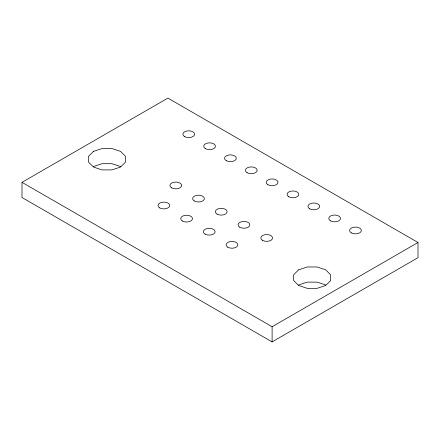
<?xml version="1.0" encoding="UTF-8"?>
<svg xmlns="http://www.w3.org/2000/svg" width="440" height="440" viewBox="0 0 440 440"><rect width="100%" height="100%" fill="white"/><g stroke="black" fill="none" stroke-linecap="round" stroke-linejoin="round"><path stroke-width="0.66" d="M22 182.336L167.893 98.104L418 242.501L418 257.664L272.107 341.897L22 197.5L22 182.336L272.107 326.733L418 242.501M93.462 166.556L102.053 163.697L111.969 163.697L120.555 166.556M298.601 284.993L307.192 282.128L317.108 282.128L325.694 284.993M272.107 326.733L272.107 341.897M93.462 151.399L88.506 156.354L88.506 162.08L93.462 167.041L102.053 169.901L111.969 169.901L120.555 167.041L125.516 162.08L125.516 156.354L120.555 151.399L111.969 148.533L102.053 148.533L93.462 151.399M298.601 269.836L293.645 274.791L293.645 280.517L298.601 285.478L307.192 288.338L317.108 288.338L325.694 285.478L330.655 280.517L330.655 274.791L325.694 269.836L317.108 266.97L307.192 266.97L298.601 269.836M262.521 240.361A5.896 3.405 0 0 0 272.382 238.838A5.896 3.405 0 0 0 265.166 234.669A5.896 3.405 0 0 0 262.521 240.361M239.795 227.238A5.896 3.405 0 0 0 249.656 225.715A5.896 3.405 0 0 0 242.435 221.546A5.896 3.405 0 0 0 239.795 227.238M217.063 214.115A5.896 3.405 0 0 0 226.924 212.591A5.896 3.405 0 0 0 219.703 208.423A5.896 3.405 0 0 0 217.063 214.115M194.332 200.992A5.896 3.405 0 0 0 204.193 199.469A5.896 3.405 0 0 0 196.977 195.299A5.896 3.405 0 0 0 194.332 200.992M171.606 187.869A5.896 3.405 0 0 0 181.467 186.346A5.896 3.405 0 0 0 174.246 182.177A5.896 3.405 0 0 0 171.606 187.869M227.81 247.231A5.896 3.405 0 0 0 237.677 245.707A5.896 3.405 0 0 0 230.456 241.538A5.896 3.405 0 0 0 227.81 247.231M205.084 234.108A5.896 3.405 0 0 0 214.946 232.584A5.896 3.405 0 0 0 207.724 228.415A5.896 3.405 0 0 0 205.084 234.108M182.435 221.034A5.896 3.405 0 0 0 192.297 219.505A5.896 3.405 0 0 0 185.075 215.336A5.896 3.405 0 0 0 182.435 221.034M159.704 207.911A5.896 3.405 0 0 0 169.571 206.382A5.896 3.405 0 0 0 162.349 202.219A5.896 3.405 0 0 0 159.704 207.911M351.307 232.876A5.896 3.405 0 0 0 361.168 231.352A5.896 3.405 0 0 0 353.947 227.183A5.896 3.405 0 0 0 351.307 232.876M330.462 220.841A5.896 3.405 0 0 0 340.324 219.318A5.896 3.405 0 0 0 333.108 215.149A5.896 3.405 0 0 0 330.462 220.841M309.623 208.808A5.896 3.405 0 0 0 319.484 207.284A5.896 3.405 0 0 0 312.263 203.115A5.896 3.405 0 0 0 309.623 208.808M288.777 196.779A5.896 3.405 0 0 0 298.639 195.25A5.896 3.405 0 0 0 291.423 191.081A5.896 3.405 0 0 0 288.777 196.779M267.938 184.745A5.896 3.405 0 0 0 277.8 183.216A5.896 3.405 0 0 0 270.578 179.053A5.896 3.405 0 0 0 267.938 184.745M247.093 172.711A5.896 3.405 0 0 0 256.96 171.188A5.896 3.405 0 0 0 249.739 167.019A5.896 3.405 0 0 0 247.093 172.711M226.254 160.677A5.896 3.405 0 0 0 236.115 159.154A5.896 3.405 0 0 0 228.894 154.985A5.896 3.405 0 0 0 226.254 160.677M205.409 148.643A5.896 3.405 0 0 0 215.276 147.12A5.896 3.405 0 0 0 208.054 142.951A5.896 3.405 0 0 0 205.409 148.643M184.569 136.609A5.896 3.405 0 0 0 194.431 135.086A5.896 3.405 0 0 0 187.209 130.917A5.896 3.405 0 0 0 184.569 136.609"/></g></svg>
